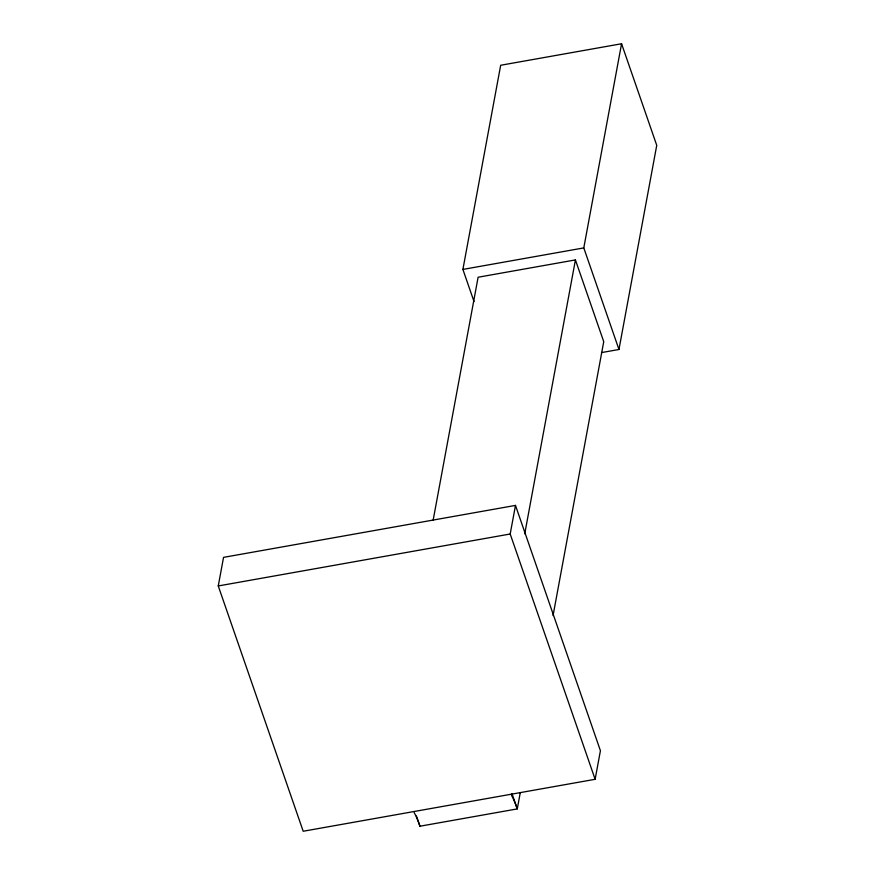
<?xml version="1.0" encoding="UTF-8"?>
<svg xmlns="http://www.w3.org/2000/svg" width="875" height="875" viewBox="0 0 875 875"><rect width="100%" height="100%" fill="white"/><g stroke="black" fill="none" stroke-linecap="round" stroke-linejoin="round"><path stroke-width="1.31" d="M218.258 585.955L223.552 557.364L515.484 505.411L600.425 750.706L595.131 779.297L303.198 831.25L218.258 585.955L510.191 534.002L515.484 505.411M474.02 301.569L462.897 269.423L500.675 65.264L621.567 43.75L656.742 145.327L618.964 349.486L601.497 352.592M433.136 520.242L478.111 277.233L575.422 259.919L603.739 341.677L553.055 615.573M524.737 533.805L575.422 259.919M618.964 349.486L583.789 247.909L621.567 43.75M520.253 792.794L517.267 808.905L419.956 826.219A49.973 12.195 79.9 0 0 414.192 812.645M462.897 269.423L583.789 247.909M510.191 534.002L595.131 779.297M511.962 793.57L517.267 808.905A49.973 12.195 79.9 0 0 511.503 795.331M416.413 816.003L419.956 826.219"/></g></svg>
